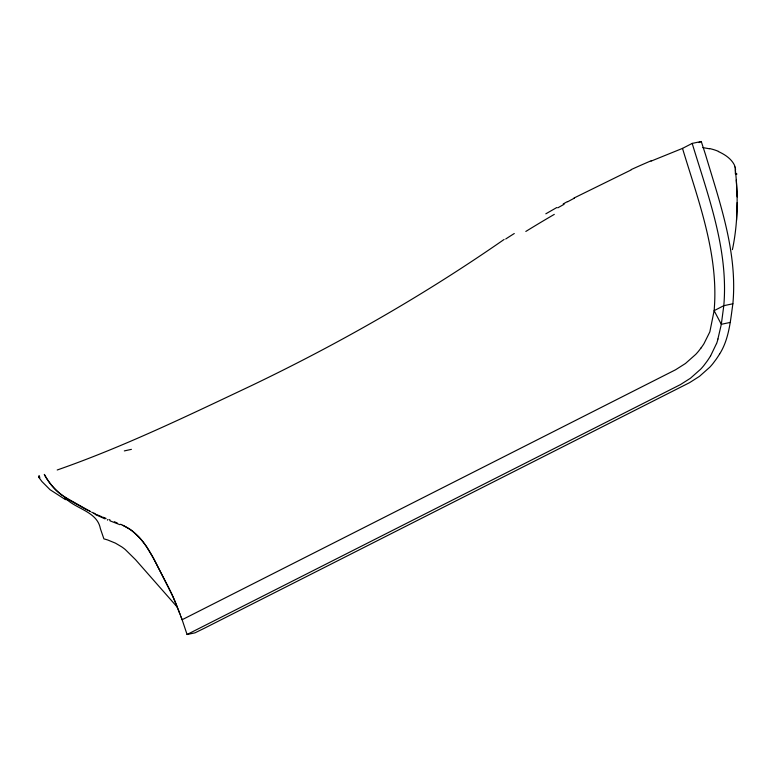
<?xml version="1.0" encoding="UTF-8"?>
<svg xmlns="http://www.w3.org/2000/svg" width="776" height="776" viewBox="0 0 776 776"><rect width="100%" height="100%" fill="white"/><g stroke="black" fill="none" stroke-linecap="round" stroke-linejoin="round"><path stroke-width="1.16" d="M735.241 168.829C738.218 195.697 737.995 223.09 732.418 249.62M737.2 202.526L736.54 220.355M735.357 173.94L735.357 169.963M719.643 353.992C729.052 339.083 730.449 320.73 732.874 303.775C737.637 252.627 719.953 202.992 705.549 154.715L701.262 141.494L692.182 143.405L682.502 148.391L651.122 161.107M717.916 338.947L721.321 324.3L723.795 305.686C728.654 249.853 708.129 195.94 692.182 143.405M716.529 343.525L710.593 355.903M701.058 347.929L698.972 350.655A99.561 64.631 78.1 0 1 695.723 354.389L685.47 363.478L675.566 369.774L182.127 619.723L187.074 634.506L194.98 632.847L204.321 628.279L689.573 382.655L699.467 376.36L709.72 367.271A99.658 64.631 78.2 0 0 712.96 363.546L716.064 359.404A153.347 99.386 78.2 0 0 719.624 353.972M504.109 239.454C423.977 295.171 339.073 343.642 251.085 385.798C187.394 415.849 123.782 446.763 57.211 469.994M39.634 476.445L38.81 477.318L41.943 481.556L50.023 489.675L65.523 499.657M545.819 213.817L556.828 207.512M563.211 203.933L567.382 201.614M187.074 634.506L680.513 384.556L690.417 378.261L700.67 369.172A99.658 64.689 78.1 0 0 703.919 365.447L707.023 361.306A153.347 99.58 78 0 0 710.583 355.883M574.046 198.006L631.198 169.905M699.108 142.6L701.262 141.494M732.874 303.775L723.795 305.686L714.124 310.672L709.836 331.885L703.929 343.768A134.384 87.261 78 0 1 701.067 347.929M730.4 322.389L721.321 324.3L714.124 310.672C719.022 254.838 698.4 200.935 682.502 148.391M39.906 477.638L38.839 477.356M702.872 147.595L709.584 148.808M109.998 520.841L119.941 524.702M104.857 517.922L106.089 518.407M108.902 519.551L110.066 520.007M96.117 514.42L102.015 516.826M103.121 517.243L104.275 517.708M105.061 518.892L95.244 514.469M114.392 521.753L117.389 523.102M120.542 524.236L121.696 524.76M718.382 151.562C724.532 154.346 730.711 158.285 734.048 164.347A138.012 39.45 -23.5 0 1 734.843 166.384M93.857 513.237L95.07 513.809M122.841 525.303L129.563 529.077A43.698 32.728 62.7 0 1 132.774 531.414L138.817 536.973A60.247 45.124 62.7 0 1 146.742 546.983L153.347 558.09L169.178 588.712M122.171 525.061C139.02 532.19 148.604 548.671 156.606 564.181M89.386 511.045L90.52 511.607M90.22 511.462L63.448 496.281M88.241 510.472L83.701 508.115M82.954 507.688L68.453 499.608L59.189 493.002A49.373 36.976 62.7 0 1 44.3 474.398A50.304 37.675 62.7 0 0 60.383 493.856M68.511 500.918C79.385 509.551 97.32 512.868 100.337 528.408A89.356 66.93 62.7 0 0 100.948 530.309L103.906 538.893A110.842 71.916 78.1 0 1 107.748 539.989L115.42 543.132L121.667 546.828A68.86 44.678 78.1 0 1 125.285 549.553L135.558 559.7L177.316 607.181M67.502 500.268L68.007 500.598M66.998 499.938L65.999 499.278M65 498.609L65.494 498.949M62.613 495.689L60.344 493.934M156.704 564.462L171.835 594.241A143.25 107.301 62.7 0 1 174.319 599.829L179.954 614.02M169.197 588.79L171.069 592.68A162.417 121.657 62.7 0 1 177.345 607.172M177.626 607.957L177.927 608.743M178.228 609.529L179.44 612.662M181.826 618.938L182.127 619.723L181.526 618.152M181.041 616.872L181.574 618.297M179.731 613.447L181.225 617.366M734.804 166.394L735.095 167.771M107.36 519.551L107.486 520.163M736.288 179.945L737.19 196.91M717.994 339.015A113.752 74.04 77.9 0 1 716.597 343.584M131.416 449.352A242.684 7.207 -13.7 0 1 124.325 450.914M39.304 476.522A199.898 6.092 -13.5 0 1 39.275 475.601M505.729 238.979A183.98 23.134 -28.8 0 1 514.275 233.518M525.818 231.452A188.607 25.239 -28.6 0 1 554.297 214.38M557.798 207.832A298.45 58.258 -27.3 0 1 564.103 204.292M567.644 201.779A138.012 32.495 -26.9 0 1 574.259 198.2M631.266 169.546A207.822 47.559 -26.8 0 1 651.307 160.7M736.676 173.552A188.607 56.978 -17.1 0 1 736.783 174.328M735.231 167.723A298.45 86.02 -21 0 1 735.551 169.886M709.894 148.633A207.822 58.821 -23.1 0 1 718.625 151.446M95.079 513.78A194.834 145.936 62.7 0 1 91.655 512.17"/></g></svg>
